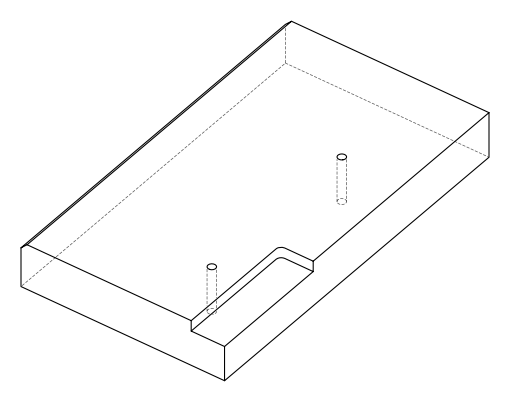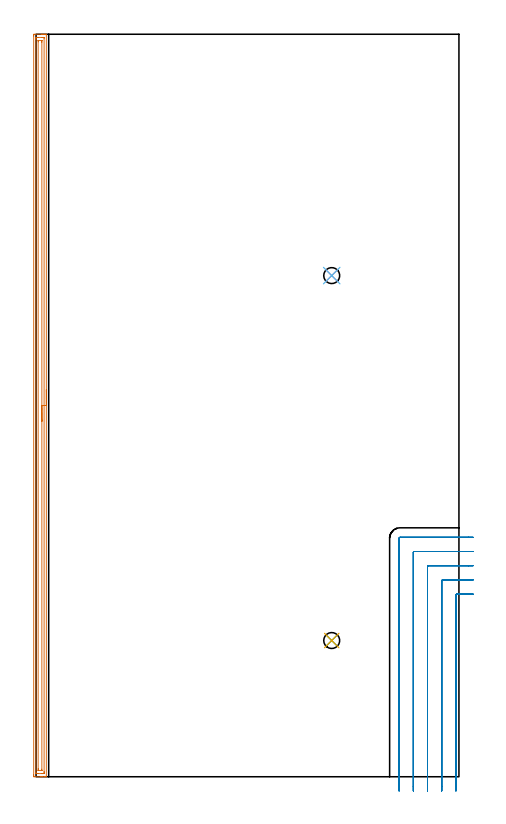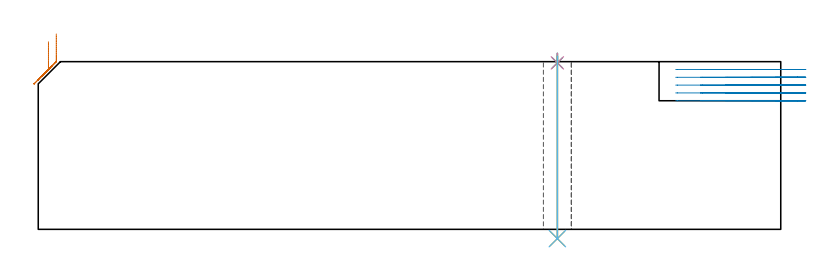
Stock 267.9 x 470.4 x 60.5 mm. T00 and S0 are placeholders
(PLAN: 6 operations, 3 tool changes, 21.4 min)
(1 AREA_MILL | FG_CHAMFER_SURFACE | UGT0205_001 | 11.51 min | 15053 mm3)
(2 MILL_CORNER_NOTCH_RECTANGULAR | CORNER_NOTCH_RECTANGULAR | UGT0201_130 | Follow Part, ap 3, ae 75% | 9.31 min | 97495 mm3)
(3 SPOT_DRILL | STEP1HOLE | NXT0321_9005460120000 | 0.03 min | 1 mm3)
(4 SPOT_DRILL_1 | STEP1HOLE_1 | NXT0321_9005460120000 | 0.03 min | 1 mm3)
(5 DRILL_THROUGH_HOLE_INTO_CENTER | STEP1HOLE | NXT0301_072 | 0.26 min | 4817 mm3)
(6 DRILL_THROUGH_HOLE_INTO_CENTER_1 | STEP1HOLE_1 | NXT0301_072 | 0.26 min | 4814 mm3)
(TOOL UGT0205_001 | Chamfer Mill 20 x 3 x 45 deg. | D20 FL50 Z2)
(TOOL UGT0201_130 | Carbide End Mill 12.0 | D12 FL15 Z4)
(TOOL NXT0321_9005460120000 | NC Spot Drill, 142deg, 12mm, Carbide, Uncoated | D12 PA142 FL30 Z2)
(TOOL NXT0301_072 | Carbide Drill 10.1mm [860.1-1010-051A1-MM 2214] | D10.1 PA140 FL71 Z2)
(OP 1 AREA_MILL)
G17 G21 G94 G90
T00 M6
G54
G17 G0 G90 X6.5 Y245.2 S1061 M3
G43 Z70.5 H0
G94 G1 Y245.162 Z69.628 F250.
Y245.048 Z68.763
Y244.859 Z67.912
Y244.597 Z67.08
Y244.263 Z66.274
Y243.86 Z65.5
Y243.392 Z64.764
Y242.86 Z64.072
Y242.271 Z63.429
Y241.628 Z62.839
Y240.936 Z62.308
Y240.2 Z61.84
Y239.426 Z61.437
Y238.62 Z61.103
Y237.788 Z60.841
Y236.936 Z60.652
Y236.072 Z60.538
Y235.2 Z60.5
Y0.175
X6.497 Y0.009 Z60.488
X6.49 Y0.007 Z60.481
X6.132 Y0. Z60.132
X5.84 Z59.84
X5.148 Z59.143
X3.919 Z57.916
X3.383 Z57.377
X2.768 Z56.764
X-1.031 Y0.001 Z52.966
X-1.26 Y0.004 Z52.737
X-1.492 Y0.009 Z52.506
X-1.495 Y0.152 Z52.503
X-1.499 Y0.622 Z52.501
X-1.5 Y1.097 Z52.5
Y469.359
X-1.499 Y469.778 Z52.501
X-1.495 Y470.248 Z52.503
X-1.492 Y470.391 Z52.506
X-1.031 Y470.4 Z52.966
X3.383 Z57.377
X3.919 Z57.916
X4.265 Z58.262
X4.802 Z58.798
X5.148 Z59.143
X5.84 Z59.84
X6.132 Z60.132
X6.489 Z60.48
X6.497 Y470.393 Z60.488
X6.5 Y470.225 Z60.5
Y235.2
X5.086 Z59.086
Y3.366
X5.085 Y2.474 Z59.085
X5.083 Y2.409 Z59.083
X5.067 Y2.01 Z59.067
X4.667 Y2.002 Z58.667
X4.265 Y2.001 Z58.265
X3.787 Y2. Z57.787
X1.139 Z55.139
X0.735 Y2.001 Z54.735
X0.253 Y2.003 Z54.253
X0.024 Y2.01 Z54.024
X-0.079 Y2.028 Z53.921
X-0.085 Y2.345 Z53.915
Y2.409
X-0.086 Y467.034 Z53.914
X-0.085 Y467.926 Z53.915
X-0.083 Y467.991 Z53.917
X-0.067 Y468.39 Z53.933
X0.333 Y468.398 Z54.333
X0.735 Y468.399 Z54.735
X1.213 Y468.4 Z55.213
X3.861 Z57.861
X4.265 Y468.399 Z58.265
X4.747 Y468.397 Z58.747
X4.976 Y468.39 Z58.976
X5.079 Y468.372 Z59.079
X5.085 Y468.055 Z59.085
Y467.991
X5.086 Y235.2 Z59.086
X3.672 Z57.672
X3.671 Y4.798 Z57.671
X3.67 Y4.196 Z57.67
X3.667 Y4.051 Z57.667
X3.665 Y4.018 Z57.665
X3.661 Y4.01 Z57.661
X3.641 Y4.006 Z57.641
X3.576 Y4.001 Z57.576
X1.617 Z55.617
X1.423 Y4.003 Z55.423
X1.368 Y4.006 Z55.368
X1.339 Y4.01 Z55.339
X1.335 Y4.024 Z55.335
X1.332 Y4.099 Z55.332
X1.33 Y4.196 Z55.33
X1.329 Y4.489 Z55.329
X1.328 Y5.09 Z55.328
X1.329 Y465.602 Z55.329
X1.33 Y466.203 Z55.33
X1.333 Y466.349 Z55.333
X1.335 Y466.382 Z55.335
X1.339 Y466.39 Z55.339
X1.359 Y466.394 Z55.359
X1.424 Y466.399 Z55.424
X3.383 Z57.383
X3.577 Y466.397 Z57.577
X3.632 Y466.394 Z57.632
X3.661 Y466.39 Z57.661
X3.665 Y466.376 Z57.665
X3.668 Y466.301 Z57.668
X3.67 Y466.203 Z57.67
X3.671 Y465.911 Z57.671
Y465.31
X3.672 Y235.2 Z57.672
Y234.328 Z57.71
Y233.463 Z57.823
Y232.612 Z58.012
Y231.78 Z58.275
Y230.974 Z58.608
Y230.2 Z59.011
Y229.464 Z59.48
Y228.772 Z60.011
Y228.129 Z60.6
Y227.54 Z61.244
Y227.008 Z61.936
Y226.54 Z62.672
Y226.137 Z63.445
Y225.803 Z64.251
Y225.541 Z65.083
Y225.352 Z65.935
Y225.238 Z66.8
Y225.2 Z67.672
G0 Z70.5
M5
M2
(OP 2 MILL_CORNER_NOTCH_RECTANGULAR)
G17 G21 G94 G90
T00 M6
G54
G17 G0 G90 X276.9 Y115.7 S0 M3
G43 Z70.5 H0
Z57.68
G94 G1 X273.9 F250.
X266.595 F500.
G3 X266. Y115.105 R0.6
G1 Y-6.
Y-9. F250.
G0 Z70.5
X276.9 Y124.7
Z57.68
G1 X273.9
X257.595 F500.
G3 X257. Y124.105 R0.6
G1 Y-6.
Y-9. F250.
G0 Z70.5
X276.9 Y133.7
Z57.68
G1 X273.9
X248.596 F500.
G3 X248. Y133.104 R0.6
G1 Y-6.
Y-9. F250.
G0 Z70.5
X276.9 Y142.7
Z57.68
G1 X273.9
X239.596 F500.
G3 X239. Y142.104 R0.6
G1 Y-6.
Y-9. F250.
G0 Z70.5
X276.9 Y151.7
Z57.68
G1 X273.9
X230.596 F500.
G3 X230. Y151.104 R0.6
G1 Y-6.
Y-9. F250.
G0 Z70.5
X276.9 Y115.7
Z54.86
G1 X273.9
X266.595 F500.
G3 X266. Y115.105 R0.6
G1 Y-6.
Y-9. F250.
G0 Z70.5
X276.9 Y124.7
Z54.86
G1 X273.9
X257.595 F500.
G3 X257. Y124.105 R0.6
G1 Y-6.
Y-9. F250.
G0 Z70.5
X276.9 Y133.7
Z54.86
G1 X273.9
X248.596 F500.
G3 X248. Y133.104 R0.6
G1 Y-6.
Y-9. F250.
G0 Z70.5
X276.9 Y142.7
Z54.86
G1 X273.9
X239.596 F500.
G3 X239. Y142.104 R0.6
G1 Y-6.
Y-9. F250.
G0 Z70.5
X276.9 Y151.7
Z54.86
G1 X273.9
X230.596 F500.
G3 X230. Y151.104 R0.6
G1 Y-6.
Y-9. F250.
G0 Z70.5
X276.9 Y115.7
Z52.04
G1 X273.9
X266.595 F500.
G3 X266. Y115.105 R0.6
G1 Y-6.
Y-9. F250.
G0 Z70.5
X276.9 Y124.7
Z52.04
G1 X273.9
X257.595 F500.
G3 X257. Y124.105 R0.6
G1 Y-6.
Y-9. F250.
G0 Z70.5
X276.9 Y133.7
Z52.04
G1 X273.9
X248.596 F500.
G3 X248. Y133.104 R0.6
G1 Y-6.
Y-9. F250.
G0 Z70.5
X276.9 Y142.7
Z52.04
G1 X273.9
X239.596 F500.
G3 X239. Y142.104 R0.6
G1 Y-6.
Y-9. F250.
G0 Z70.5
X276.9 Y151.7
Z52.04
G1 X273.9
X230.596 F500.
G3 X230. Y151.104 R0.6
G1 Y-6.
Y-9. F250.
G0 Z70.5
X276.9 Y115.7
Z49.22
G1 X273.9
X266.595 F500.
G3 X266. Y115.105 R0.6
G1 Y-6.
Y-9. F250.
G0 Z70.5
X276.9 Y124.7
Z49.22
G1 X273.9
X257.595 F500.
G3 X257. Y124.105 R0.6
G1 Y-6.
Y-9. F250.
G0 Z70.5
X276.9 Y133.7
Z49.22
G1 X273.9
X248.596 F500.
G3 X248. Y133.104 R0.6
G1 Y-6.
Y-9. F250.
G0 Z70.5
X276.9 Y142.7
Z49.22
G1 X273.9
X239.596 F500.
G3 X239. Y142.104 R0.6
G1 Y-6.
Y-9. F250.
G0 Z70.5
X276.9 Y151.7
Z49.22
G1 X273.9
X230.596 F500.
G3 X230. Y151.104 R0.6
G1 Y-6.
Y-9. F250.
G0 Z70.5
X276.9 Y115.7
Z46.4
G1 X273.9
X266.595 F500.
G3 X266. Y115.105 R0.6
G1 Y-6.
Y-9. F250.
G0 Z70.5
X276.9 Y124.7
Z46.4
G1 X273.9
X257.595 F500.
G3 X257. Y124.105 R0.6
G1 Y-6.
Y-9. F250.
G0 Z70.5
X276.9 Y133.7
Z46.4
G1 X273.9
X248.596 F500.
G3 X248. Y133.104 R0.6
G1 Y-6.
Y-9. F250.
G0 Z70.5
X276.9 Y142.7
Z46.4
G1 X273.9
X239.596 F500.
G3 X239. Y142.104 R0.6
G1 Y-6.
Y-9. F250.
G0 Z70.5
X276.9 Y151.7
Z46.4
G1 X273.9
X230.596 F500.
G3 X230. Y151.104 R0.6
G1 Y-6.
Y-9. F250.
G0 Z70.5
M5
M2
(OP 3 SPOT_DRILL)
G17 G21 G94 G90
T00 M6
G54
G17 G0 G90 X187.3 Y86.3 S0 M3
G43 Z70.5 H0
G94 G81 G98 Z60.065 F250. R63.5
G80
M5
M2
(OP 4 SPOT_DRILL_1)
G17 G21 G94 G90
T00 M6
G54
G17 G0 G90 X187.3 Y317.5 S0 M3
G43 Z70.5 H0
G94 G81 G98 Z60.065 F250. R63.5
G80
M5
M2
(OP 5 DRILL_THROUGH_HOLE_INTO_CENTER)
G17 G21 G94 G90
T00 M6
G54
G17 G0 G90 X187.3 Y86.3 S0 M3
G43 Z70.5 H1
G94 G73 G98 Z-3.338 F250. Q9.12 R62.5
G80
M5
M2
(OP 6 DRILL_THROUGH_HOLE_INTO_CENTER_1)
G17 G21 G94 G90
T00 M6
G54
G17 G0 G90 X187.3 Y317.5 S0 M3
G43 Z70.5 H1
G94 G73 G98 Z-3.338 F250. Q9.12 R62.5
G80
M5
M2
